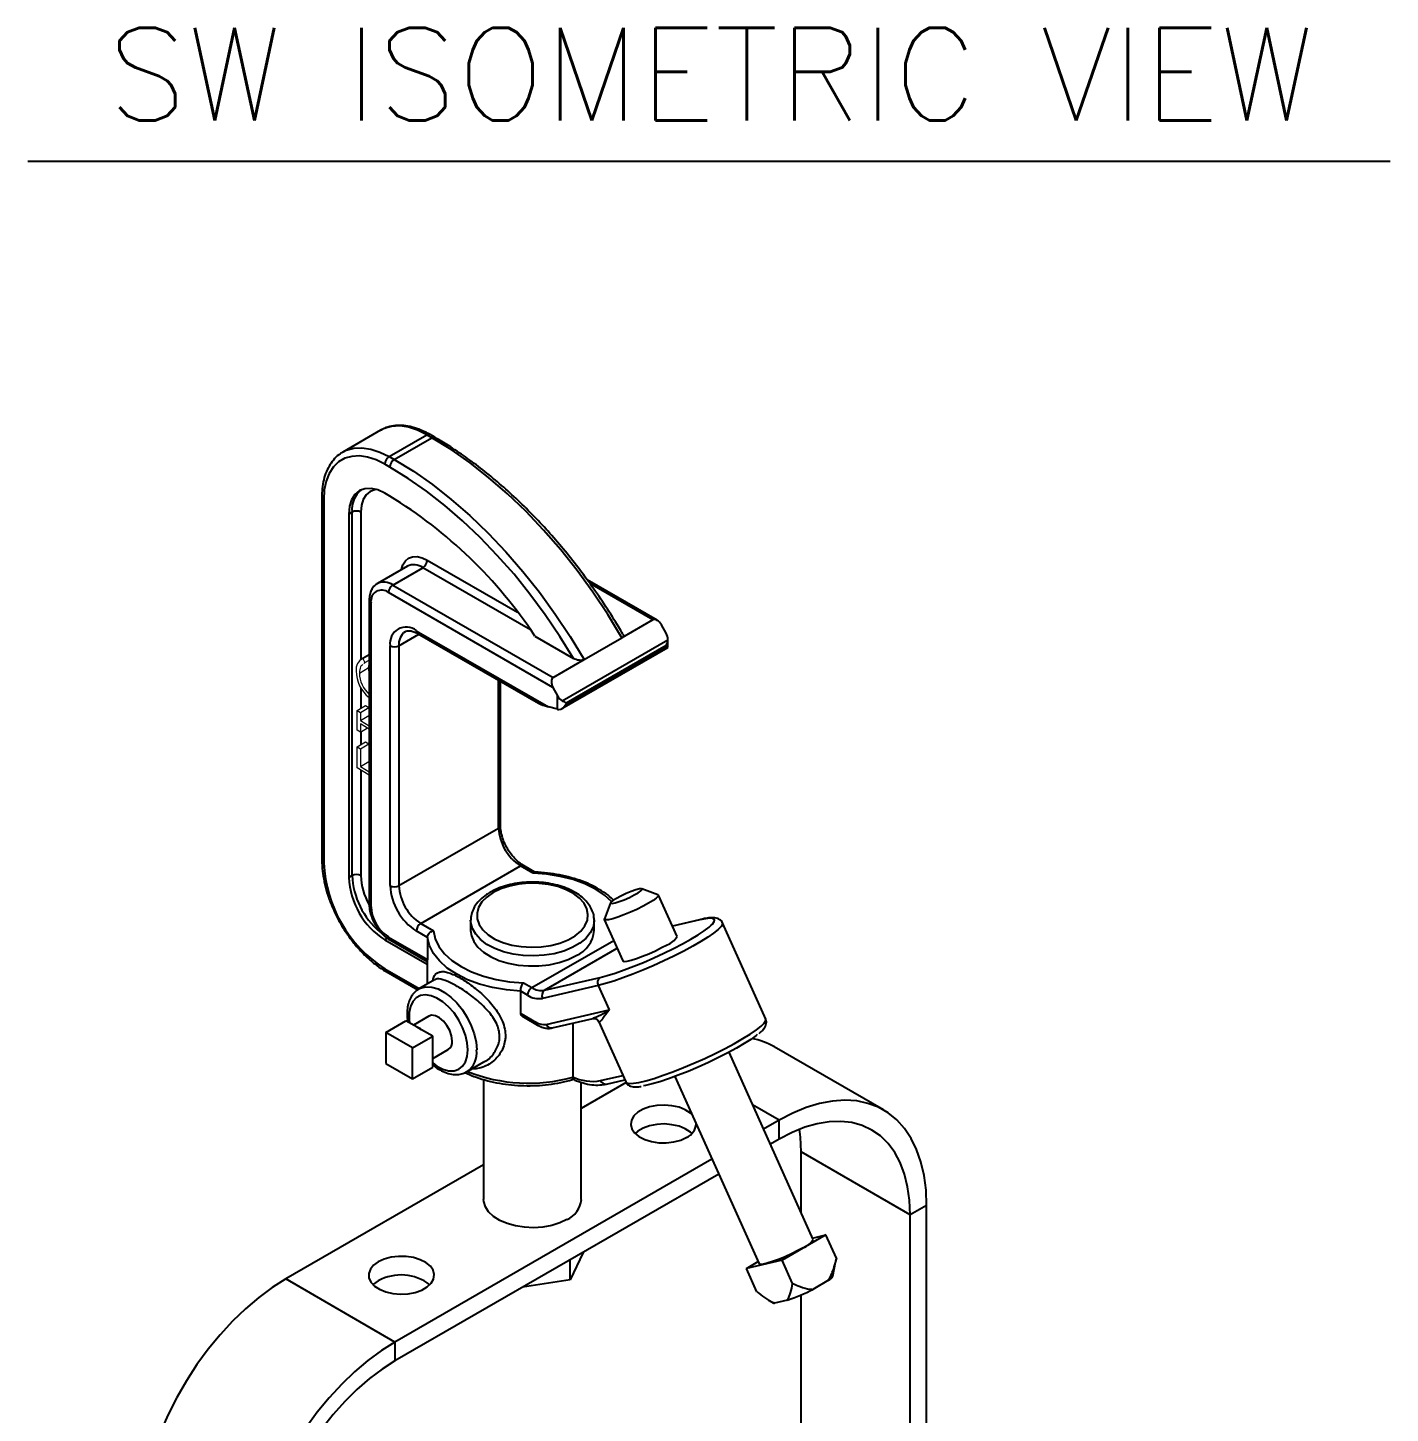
# Model space of a CAD drawing. Extents: x 16.7 to 113.1, y 4.5 to 84.5.
# Drawn here: x 21.57 to 32.6, y 73.32 to 84.54 of the extents above; entities that cross this region are included whole.
import ezdxf
from ezdxf.enums import TextEntityAlignment as Align

# ---------------------------------------------------------------- set-up
doc = ezdxf.new("R2010")
doc.units = 0
doc.header["$MEASUREMENT"] = 0
doc.layers.add('OBJECT', color=7, linetype='CONTINUOUS')
doc.styles.get("Standard").update_dxf_attribs({"font": 'SIMPLEX'})

msp = doc.modelspace()

# ---------------------------------------------------------------- linework, layer by layer
at = {"layer": 'OBJECT', "color": 1}
msp.add_line((21.572, 83.461), (32.604, 83.461), dxfattribs=at)
at = {"layer": 'OBJECT'}
for p, q in [((24.429, 81.282), (24.124, 81.106)), ((24.498, 81.069), (24.804, 81.245)), ((24.844, 81.222), (24.804, 81.245)), ((24.869, 81.225), (24.829, 81.248)), ((24.539, 81.046), (24.844, 81.222)), ((24.498, 81.069), (24.539, 81.046)), ((24.503, 80.984), (24.463, 81.008)), ((23.954, 80.742), (23.954, 77.799)), ((23.968, 80.722), (23.968, 77.778)), ((24.503, 80.749), (24.463, 80.772)), ((24.199, 80.62), (24.172, 80.604)), ((24.172, 80.604), (24.172, 77.661)), ((24.199, 77.676), (24.199, 80.62)), ((24.269, 80.62), (24.269, 79.424)), ((24.646, 80.182), (24.403, 80.042)), ((24.528, 80.029), (24.771, 80.169)), ((25.642, 79.666), (24.771, 80.169)), ((24.806, 80.231), (25.537, 79.808)), ((24.528, 80.029), (25.827, 79.28)), ((26.669, 79.743), (26.101, 80.07)), ((26.634, 79.746), (26.123, 80.041)), ((24.337, 79.907), (24.337, 77.443)), ((25.824, 79.199), (24.493, 79.968)), ((24.351, 79.887), (24.351, 77.423)), ((26.634, 79.746), (26.383, 79.601)), ((26.74, 79.639), (26.703, 79.706)), ((24.577, 79.537), (24.739, 79.63)), ((24.718, 79.659), (25.787, 79.042)), ((24.729, 79.636), (25.707, 79.071)), ((25.679, 79.614), (25.992, 79.434)), ((25.899, 79.092), (26.755, 79.586)), ((26.078, 79.425), (26.383, 79.601)), ((26.755, 79.523), (26.755, 79.588)), ((24.506, 77.594), (24.506, 79.537)), ((24.577, 79.537), (24.577, 77.594)), ((25.897, 79.028), (26.755, 79.523)), ((26.74, 79.538), (25.932, 79.072)), ((25.932, 79.065), (26.74, 79.531)), ((26.74, 79.531), (26.74, 79.538)), ((25.827, 79.28), (26.078, 79.425)), ((25.384, 78.06), (25.384, 79.258)), ((25.399, 78.081), (25.399, 79.249)), ((24.269, 79.194), (24.269, 79.03)), ((25.824, 79.199), (25.862, 79.132)), ((25.862, 79.023), (25.862, 79.132)), ((25.862, 79.023), (25.787, 79.042)), ((25.932, 79.072), (25.932, 79.065)), ((24.269, 78.841), (24.269, 78.736)), ((24.269, 78.529), (24.269, 77.676)), ((24.577, 77.594), (25.384, 78.06)), ((24.199, 77.676), (24.172, 77.661)), ((24.754, 77.288), (25.561, 77.754)), ((25.664, 77.695), (25.561, 77.754)), ((25.679, 77.703), (25.586, 77.757)), ((26.674, 77.521), (26.544, 77.569)), ((26.291, 77.455), (26.241, 77.326)), ((26.829, 77.183), (26.678, 77.518)), ((26.24, 77.321), (26.391, 76.986)), ((27.023, 77.321), (26.791, 77.267)), ((27.014, 77.317), (26.791, 77.266)), ((24.808, 77.175), (24.718, 77.227)), ((24.754, 77.288), (24.856, 77.229)), ((25.158, 77.313), (25.158, 77.232)), ((26.158, 77.232), (26.158, 77.313)), ((27.547, 76.513), (27.197, 77.293)), ((24.49, 77.171), (24.463, 77.156)), ((24.463, 77.156), (24.805, 76.958)), ((24.493, 77.178), (24.808, 76.996)), ((24.503, 77.155), (24.806, 76.98)), ((24.808, 77.175), (24.808, 76.996)), ((25.654, 76.768), (26.317, 77.151)), ((24.805, 76.981), (24.805, 76.796)), ((25.755, 76.747), (26.345, 77.087)), ((24.463, 76.921), (24.742, 76.76)), ((24.473, 76.898), (24.73, 76.75)), ((24.733, 76.754), (24.739, 76.758)), ((24.866, 76.831), (24.739, 76.758)), ((25.585, 76.808), (25.654, 76.768)), ((26.191, 76.786), (25.74, 76.681)), ((25.755, 76.747), (26.206, 76.851)), ((26.191, 76.786), (26.28, 76.588)), ((25.563, 76.56), (25.563, 76.739)), ((25.618, 76.707), (25.563, 76.739)), ((24.819, 76.537), (24.695, 76.465)), ((25.563, 76.56), (25.689, 76.487)), ((25.77, 76.47), (26.28, 76.588)), ((24.47, 76.406), (24.633, 76.5)), ((24.724, 76.448), (24.633, 76.5)), ((24.759, 76.427), (24.724, 76.448)), ((24.851, 76.375), (24.759, 76.427)), ((25.585, 76.531), (25.7, 76.464)), ((25.817, 76.442), (26.149, 76.518)), ((25.984, 76.48), (25.984, 76.047)), ((26.183, 76.509), (26.182, 76.51)), ((26.183, 76.509), (26.193, 76.496)), ((26.193, 76.497), (26.414, 76.004)), ((26.197, 76.492), (26.193, 76.497)), ((24.688, 76.281), (24.47, 76.406)), ((24.47, 76.406), (24.47, 76.155)), ((24.688, 76.281), (24.851, 76.375)), ((24.851, 76.269), (24.851, 76.375)), ((24.688, 76.029), (24.688, 76.281)), ((24.851, 76.229), (24.851, 76.269)), ((24.851, 76.194), (24.975, 76.266)), ((24.851, 76.123), (24.851, 76.229)), ((27.931, 74.728), (27.25, 76.245)), ((28.5, 75.778), (27.616, 76.288)), ((24.47, 76.155), (24.688, 76.029)), ((24.688, 76.029), (24.851, 76.123)), ((25.127, 76.086), (25.266, 76.167)), ((25.263, 76.024), (25.263, 75.052)), ((25.984, 76.043), (25.984, 76.047)), ((26.053, 75.052), (26.053, 76.002)), ((26.417, 76), (26.053, 75.79)), ((26.21, 76.016), (26.39, 76.057)), ((26.257, 75.987), (26.406, 76.022)), ((26.812, 76.048), (27.493, 74.531)), ((27.656, 75.695), (27.441, 75.818)), ((27.656, 75.695), (27.53, 75.622)), ((27.656, 75.541), (27.656, 75.695)), ((27.656, 75.541), (27.585, 75.5)), ((28.717, 74.929), (27.833, 75.439)), ((27.833, 74.947), (27.833, 75.439)), ((25.263, 75.334), (23.661, 74.409)), ((27.112, 75.38), (24.545, 73.898)), ((27.167, 75.258), (24.545, 73.745)), ((28.85, 75.005), (28.717, 74.929)), ((28.85, 69.265), (28.85, 75.005)), ((28.717, 69.419), (28.717, 74.929)), ((28.034, 74.765), (27.68, 74.561)), ((27.926, 74.74), (28.034, 74.765)), ((28.119, 74.576), (28.034, 74.765)), ((26.068, 74.624), (25.965, 74.401)), ((25.965, 74.401), (25.965, 74.565)), ((27.68, 74.561), (27.391, 74.494)), ((27.391, 74.494), (27.485, 74.549)), ((27.765, 74.372), (27.68, 74.561)), ((28.091, 74.432), (28.113, 74.546)), ((28.119, 74.576), (28.112, 74.544)), ((24.545, 73.898), (23.661, 74.409)), ((25.965, 74.401), (25.578, 74.341)), ((27.476, 74.305), (27.391, 74.494)), ((28.056, 74.398), (27.929, 74.324)), ((27.575, 74.235), (27.608, 74.216)), ((27.723, 74.237), (27.619, 74.213)), ((27.833, 69.893), (27.833, 74.28)), ((24.545, 73.898), (24.545, 73.745))]:
    msp.add_line(p, q, dxfattribs=at)
at = {"layer": 'OBJECT', "linetype": 'Continuous', "lineweight": 15}
for p, q in [((24.337, 79.466), (24.271, 79.428)), ((24.286, 79.434), (24.337, 79.463)), ((24.258, 79.316), (24.329, 79.357)), ((24.286, 79.434), (24.301, 79.401)), ((24.301, 79.401), (24.337, 79.421)), ((24.238, 79.012), (24.308, 79.053)), ((24.238, 78.853), (24.238, 79.012)), ((24.238, 79.012), (24.265, 78.997)), ((24.265, 78.997), (24.335, 79.037)), ((24.308, 79.053), (24.335, 79.037)), ((24.335, 79.037), (24.335, 78.972)), ((24.265, 78.997), (24.265, 78.931)), ((24.265, 78.931), (24.335, 78.972)), ((24.265, 78.931), (24.337, 78.889)), ((24.337, 78.862), (24.265, 78.904)), ((24.265, 78.904), (24.265, 78.838)), ((24.335, 78.972), (24.337, 78.971)), ((24.265, 78.838), (24.238, 78.853)), ((24.265, 78.838), (24.322, 78.871)), ((24.238, 78.718), (24.308, 78.758)), ((24.238, 78.547), (24.238, 78.718)), ((24.238, 78.718), (24.265, 78.702)), ((24.265, 78.702), (24.335, 78.743)), ((24.265, 78.702), (24.265, 78.559)), ((24.308, 78.758), (24.335, 78.743)), ((24.335, 78.743), (24.335, 78.6)), ((24.265, 78.559), (24.335, 78.6)), ((24.265, 78.559), (24.337, 78.517)), ((24.335, 78.6), (24.337, 78.599)), ((24.337, 78.49), (24.238, 78.547))]:
    msp.add_line(p, q, dxfattribs=at)
at = {"layer": 'OBJECT', "flags": 128}
for points in [[(24.804, 81.245), (24.728, 81.282), (24.655, 81.307), (24.584, 81.317), (24.517, 81.313), (24.457, 81.296), (24.429, 81.282)], [(24.126, 81.107), (24.151, 81.12), (24.212, 81.137), (24.278, 81.141), (24.349, 81.13), (24.423, 81.106), (24.498, 81.069)], [(26.383, 79.601), (26.269, 79.789), (26.148, 79.971), (26.02, 80.146), (25.887, 80.314), (25.748, 80.474), (25.604, 80.626), (25.457, 80.767), (25.306, 80.898), (25.153, 81.018), (24.999, 81.126), (24.844, 81.222)], [(24.463, 81.008), (24.393, 81.042), (24.324, 81.065), (24.258, 81.075), (24.196, 81.071), (24.139, 81.055), (24.089, 81.026), (24.047, 80.985), (24.013, 80.933), (23.988, 80.871), (23.973, 80.8), (23.968, 80.722)], [(24.539, 81.046), (24.694, 80.95), (24.848, 80.842), (25.001, 80.722), (25.151, 80.591), (25.299, 80.449), (25.442, 80.298), (25.581, 80.138), (25.715, 79.97), (25.843, 79.794), (25.964, 79.612), (26.078, 79.425)], [(25.992, 79.434), (25.88, 79.613), (25.762, 79.787), (25.638, 79.955), (25.509, 80.116), (25.374, 80.269), (25.236, 80.413), (25.093, 80.548), (24.948, 80.674), (24.801, 80.788), (24.653, 80.892), (24.503, 80.984)], [(24.463, 80.772), (24.406, 80.799), (24.352, 80.811), (24.301, 80.809), (24.257, 80.793), (24.221, 80.763), (24.194, 80.72), (24.177, 80.667), (24.172, 80.604)], [(24.397, 80.802), (24.383, 80.8), (24.344, 80.785), (24.313, 80.759), (24.289, 80.722), (24.274, 80.675), (24.269, 80.62)], [(24.598, 80.154), (24.61, 80.193), (24.63, 80.224), (24.656, 80.246), (24.688, 80.257), (24.725, 80.259), (24.765, 80.25), (24.806, 80.231)], [(26.299, 77.465), (26.242, 77.516), (26.168, 77.565), (26.083, 77.608), (25.987, 77.643), (25.884, 77.669), (25.776, 77.687), (25.664, 77.695)], [(25.34, 77.538), (25.289, 77.502), (25.249, 77.462), (25.222, 77.418), (25.21, 77.372), (25.211, 77.325), (25.228, 77.28), (25.258, 77.236), (25.3, 77.197), (25.355, 77.162), (25.419, 77.134), (25.491, 77.113), (25.568, 77.1), (25.648, 77.095), (25.729, 77.098), (25.807, 77.109), (25.881, 77.128), (25.947, 77.155), (26.004, 77.188), (26.05, 77.226), (26.083, 77.268), (26.103, 77.314), (26.108, 77.36), (26.099, 77.406), (26.076, 77.451), (26.04, 77.492), (25.991, 77.53), (25.931, 77.561), (25.863, 77.586), (25.788, 77.603), (25.709, 77.612), (25.628, 77.613), (25.549, 77.606), (25.472, 77.591), (25.402, 77.568), (25.34, 77.538)], [(26.338, 77.491), (26.31, 77.473), (26.294, 77.46), (26.291, 77.451), (26.303, 77.45), (26.327, 77.454), (26.361, 77.465), (26.401, 77.48), (26.443, 77.499), (26.482, 77.519), (26.515, 77.537), (26.537, 77.553), (26.546, 77.564), (26.542, 77.569), (26.524, 77.568), (26.495, 77.56), (26.457, 77.547), (26.416, 77.53), (26.374, 77.51), (26.338, 77.491)], [(26.674, 77.521), (26.678, 77.518), (26.676, 77.508), (26.661, 77.493), (26.635, 77.474), (26.598, 77.451), (26.554, 77.427), (26.503, 77.402), (26.451, 77.378), (26.399, 77.357), (26.35, 77.339), (26.308, 77.326), (26.274, 77.318), (26.251, 77.316), (26.241, 77.32), (26.241, 77.326)], [(27.102, 77.271), (27.115, 77.283), (27.129, 77.303), (27.131, 77.318), (27.12, 77.327), (27.096, 77.33), (27.06, 77.326), (27.014, 77.317)], [(27.023, 77.321), (27.021, 77.32), (27.014, 77.317)], [(24.856, 77.229), (24.87, 77.164), (24.901, 77.101), (24.946, 77.042), (25.007, 76.987), (25.08, 76.938), (25.166, 76.895), (25.261, 76.86), (25.364, 76.834), (25.473, 76.816), (25.585, 76.808)], [(26.158, 77.316), (26.158, 77.307), (26.149, 77.259), (26.126, 77.212), (26.09, 77.167), (26.041, 77.127), (25.981, 77.093), (25.912, 77.064), (25.835, 77.043), (25.753, 77.03), (25.669, 77.025), (25.584, 77.028), (25.502, 77.039), (25.424, 77.058), (25.353, 77.085), (25.29, 77.118), (25.238, 77.157), (25.199, 77.2), (25.172, 77.247), (25.16, 77.295), (25.158, 77.314)], [(25.158, 77.232), (25.164, 77.189), (25.184, 77.141), (25.217, 77.096), (25.263, 77.055), (25.32, 77.019), (25.387, 76.989), (25.462, 76.966), (25.543, 76.951), (25.627, 76.944), (25.711, 76.945), (25.795, 76.954), (25.874, 76.971), (25.947, 76.996), (26.012, 77.028)], [(27.197, 77.293), (27.197, 77.281), (27.185, 77.262), (27.161, 77.238), (27.125, 77.209), (27.078, 77.177), (27.022, 77.141), (26.956, 77.103), (26.883, 77.064), (26.804, 77.024), (26.722, 76.984), (26.637, 76.946), (26.553, 76.91), (26.47, 76.876), (26.39, 76.847), (26.316, 76.821), (26.249, 76.801), (26.191, 76.786)], [(26.206, 76.851), (26.263, 76.866), (26.328, 76.886), (26.4, 76.911), (26.478, 76.941), (26.558, 76.973), (26.64, 77.009), (26.721, 77.047), (26.8, 77.085), (26.873, 77.123), (26.94, 77.161), (27, 77.196), (27.049, 77.229), (27.088, 77.258), (27.102, 77.271)], [(25.563, 76.739), (25.448, 76.749), (25.336, 76.768), (25.231, 76.796), (25.133, 76.832), (25.045, 76.876), (24.969, 76.927), (24.906, 76.984), (24.857, 77.044), (24.824, 77.109), (24.808, 77.175)], [(26.391, 76.986), (26.391, 76.985), (26.402, 76.981), (26.425, 76.983), (26.458, 76.991), (26.5, 77.004), (26.549, 77.022), (26.601, 77.043), (26.654, 77.067), (26.704, 77.092), (26.749, 77.116)], [(24.739, 76.758), (24.753, 76.765), (24.796, 76.775), (24.843, 76.773), (24.894, 76.758), (24.946, 76.73), (24.997, 76.692), (25.047, 76.644), (25.092, 76.588), (25.131, 76.526), (25.163, 76.46), (25.187, 76.393), (25.202, 76.327), (25.207, 76.264)], [(25.136, 76.264), (25.131, 76.322), (25.117, 76.384), (25.093, 76.446), (25.062, 76.506), (25.024, 76.563), (24.98, 76.612), (24.934, 76.653), (24.885, 76.684), (24.838, 76.703), (24.792, 76.71), (24.751, 76.704), (24.716, 76.686), (24.689, 76.656), (24.67, 76.615), (24.66, 76.566), (24.66, 76.511), (24.663, 76.483)], [(25.008, 76.338), (25.003, 76.378), (24.989, 76.421), (24.966, 76.461), (24.938, 76.497), (24.906, 76.524), (24.873, 76.54), (24.842, 76.544), (24.819, 76.537)], [(26.414, 76.004), (26.421, 75.997), (26.442, 75.992), (26.476, 75.994), (26.521, 76.001), (26.577, 76.014), (26.643, 76.033), (26.716, 76.058), (26.796, 76.087), (26.88, 76.12), (26.966, 76.156), (27.053, 76.195), (27.137, 76.235), (27.219, 76.276), (27.294, 76.316), (27.363, 76.355), (27.422, 76.392), (27.471, 76.426), (27.509, 76.455), (27.534, 76.481), (27.547, 76.501), (27.547, 76.513)], [(27.479, 76.388), (27.469, 76.38), (27.426, 76.349), (27.373, 76.315), (27.31, 76.278), (27.24, 76.24), (27.164, 76.201), (27.083, 76.162), (27, 76.125), (26.918, 76.09), (26.837, 76.058), (26.761, 76.03), (26.69, 76.006), (26.628, 75.988), (26.575, 75.976), (26.557, 75.973)], [(24.851, 76.158), (24.885, 76.133), (24.934, 76.108), (24.98, 76.095), (25.024, 76.095), (25.062, 76.107), (25.093, 76.131), (25.117, 76.166), (25.131, 76.211), (25.136, 76.264)], [(26.951, 75.739), (26.937, 75.752), (26.896, 75.778), (26.845, 75.799), (26.788, 75.812), (26.727, 75.817), (26.665, 75.814), (26.607, 75.803), (26.554, 75.784), (26.511, 75.759), (26.479, 75.729), (26.459, 75.695), (26.454, 75.659), (26.463, 75.624), (26.485, 75.591), (26.521, 75.562), (26.567, 75.538), (26.621, 75.521), (26.681, 75.512), (26.742, 75.511), (26.803, 75.518), (26.859, 75.533), (26.907, 75.556), (26.907, 75.556)], [(28.85, 75.005), (28.845, 75.129), (28.829, 75.247), (28.804, 75.356), (28.769, 75.457), (28.725, 75.547), (28.671, 75.628), (28.609, 75.697), (28.538, 75.754), (28.46, 75.799), (28.375, 75.831), (28.284, 75.851), (28.188, 75.857), (28.087, 75.85), (27.983, 75.83), (27.875, 75.798), (27.766, 75.752), (27.656, 75.695)], [(26.949, 75.587), (26.937, 75.598), (26.896, 75.625), (26.845, 75.645), (26.788, 75.658), (26.727, 75.664), (26.665, 75.661), (26.607, 75.649), (26.554, 75.631), (26.511, 75.605), (26.489, 75.587)], [(28.717, 74.929), (28.712, 75.046), (28.696, 75.156), (28.671, 75.258), (28.636, 75.351), (28.591, 75.434), (28.538, 75.506), (28.476, 75.567), (28.406, 75.615), (28.329, 75.651), (28.245, 75.675), (28.156, 75.685), (28.062, 75.682), (27.964, 75.666), (27.863, 75.637), (27.76, 75.595), (27.656, 75.541)], [(27.833, 75.439), (27.828, 75.556), (27.82, 75.621)], [(25.938, 74.89), (25.88, 74.863), (25.814, 74.842), (25.742, 74.829), (25.668, 74.824), (25.593, 74.827), (25.52, 74.838), (25.453, 74.857), (25.393, 74.883), (25.342, 74.915), (25.303, 74.952), (25.277, 74.993), (25.264, 75.035), (25.263, 75.052)], [(27.851, 74.662), (27.806, 74.638), (27.756, 74.613), (27.704, 74.589), (27.651, 74.567), (27.603, 74.55), (27.56, 74.536), (27.527, 74.529), (27.504, 74.527), (27.493, 74.531), (27.493, 74.531)], [(24.41, 74.548), (24.372, 74.52), (24.346, 74.488), (24.333, 74.453), (24.335, 74.417), (24.351, 74.383), (24.38, 74.351), (24.421, 74.325), (24.472, 74.304), (24.529, 74.291), (24.59, 74.286), (24.652, 74.289), (24.71, 74.3), (24.763, 74.319), (24.806, 74.344), (24.838, 74.375), (24.858, 74.408), (24.863, 74.444), (24.854, 74.479), (24.832, 74.512), (24.796, 74.541), (24.75, 74.565), (24.696, 74.582), (24.636, 74.591), (24.575, 74.592), (24.514, 74.585), (24.458, 74.57), (24.41, 74.548)], [(23.661, 74.409), (23.551, 74.339), (23.442, 74.259), (23.334, 74.167), (23.23, 74.067), (23.129, 73.957), (23.033, 73.839), (22.942, 73.715), (22.857, 73.585), (22.779, 73.45), (22.708, 73.311), (22.646, 73.17), (22.592, 73.028), (22.548, 72.886), (22.513, 72.745), (22.488, 72.606), (22.472, 72.471), (22.467, 72.341)], [(24.41, 74.394), (24.372, 74.366), (24.368, 74.363)], [(27.608, 74.216), (27.612, 74.214), (27.619, 74.213)], [(24.545, 73.898), (24.435, 73.829), (24.325, 73.748), (24.218, 73.657), (24.114, 73.556), (24.013, 73.447), (23.916, 73.329), (23.825, 73.205), (23.741, 73.074), (23.663, 72.939), (23.592, 72.801), (23.53, 72.66), (23.476, 72.518), (23.432, 72.375), (23.397, 72.235), (23.372, 72.096), (23.356, 71.961), (23.351, 71.831)], [(24.545, 73.745), (24.441, 73.679), (24.338, 73.602), (24.237, 73.514), (24.139, 73.417), (24.045, 73.312), (23.956, 73.198), (23.872, 73.078), (23.795, 72.953), (23.725, 72.824), (23.663, 72.691), (23.609, 72.557), (23.565, 72.423), (23.53, 72.29), (23.505, 72.159), (23.489, 72.031), (23.484, 71.908)]]:
    msp.add_lwpolyline(points, dxfattribs=at)
at = {"layer": 'OBJECT'}
for centre, radius, start, end in [((24.819, 81.225), 0.0252, 65.6944, 125.6158), ((24.859, 81.202), 0.025, 65.4851, 125.8094), ((24.54, 81.004), 0.0768, 122.6062, 177.3937), ((24.58, 80.981), 0.0768, 122.6062, 177.3937), ((24.411, 80.639), 0.214, 131.0984, 185.1335), ((23.977, 80.744), 0.0239, 183.9358, 247.3698), ((22.538, 77.538), 3.765, 33.4707, 58.5356), ((24.234, 80.551), 0.0769, 62.6098, 117.3902), ((24.697, 80.067), 0.126, 54.3828, 114.3061), ((24.729, 80.234), 0.0768, 302.6062, 357.3937), ((24.455, 79.93), 0.123, 53.6819, 115.3816), ((24.57, 79.965), 0.0768, 122.6044, 177.3955), ((24.362, 79.909), 0.0251, 185.7104, 245.6241), ((24.438, 79.9), 0.0873, 50.7963, 189.2141), ((24.636, 79.558), 0.131, 50.7966, 189.2138), ((24.699, 79.55), 0.123, 124.8711, 186.3099), ((24.745, 79.658), 0.027, 176.6332, 232.0551), ((24.542, 79.605), 0.0769, 242.6096, 297.3904), ((25.374, 78.083), 0.0251, 294.3744, 354.3054), ((25.768, 78.078), 0.384, 182.6054, 237.3945), ((23.979, 77.801), 0.0251, 185.6952, 245.625), ((25.039, 77.825), 1.071, 182.4871, 237.5129), ((24.804, 77.689), 0.633, 182.6055, 237.3946), ((24.234, 77.608), 0.0769, 62.6098, 117.3902), ((24.836, 77.706), 0.638, 182.6498, 229.6447), ((24.786, 77.693), 0.517, 181.8867, 209.3009), ((25.576, 77.735), 0.0239, 63.6541, 127.3217), ((24.967, 77.615), 0.461, 182.6055, 237.3945), ((24.542, 77.662), 0.0769, 242.6096, 297.3904), ((24.961, 77.612), 0.384, 182.6054, 237.3945), ((24.362, 77.446), 0.0251, 185.6948, 245.6253), ((24.658, 77.437), 0.307, 182.6056, 237.3944), ((24.795, 77.223), 0.0768, 122.6049, 177.395), ((25.913, 77.253), 0.246, 293.6249, 355.0549), ((24.517, 77.175), 0.0248, 173.8632, 234.8251), ((26.702, 77.254), 0.146, 288.7889, 330.4679), ((24.487, 76.918), 0.0239, 172.5927, 236.1092), ((25.695, 76.704), 0.0768, 122.6049, 177.395), ((25.732, 76.888), 0.143, 236.6987, 279.2317), ((26.236, 76.81), 0.0515, 126.297, 207.8016), ((25.712, 76.851), 0.172, 236.6988, 279.2315), ((25.786, 76.705), 0.0515, 126.2973, 207.8014), ((24.669, 76.312), 0.147, 52.0319, 67.9735), ((25.752, 76.583), 0.114, 236.6989, 279.2317), ((25.713, 76.484), 0.024, 172.7463, 235.9574), ((25.811, 76.484), 0.0423, 198.6052, 278.8714), ((26.152, 76.472), 0.0489, 24.1642, 50.3606), ((24.932, 76.329), 0.0765, 304.8225, 6.4898), ((27.327, 75.784), 0.582, 60.1371, 79.2059), ((24.706, 76.249), 0.147, 352.0293, 7.9707), ((25.021, 76.241), 0.187, 304.6668, 7.0216), ((25.627, 77.314), 1.32, 248.0111, 285.7119), ((26.144, 76.372), 0.363, 243.8079, 280.5074), ((26.251, 76.031), 0.0437, 200.0823, 277.3943), ((26.855, 75.675), 0.13, 293.3755, 355.3044), ((25.859, 75.069), 0.196, 293.8664, 354.8135), ((27.804, 74.8), 0.146, 288.7888, 330.4678), ((24.595, 74.057), 0.384, 52.6344, 118.7034), ((28.019, 74.469), 0.0804, 297.6941, 332.9514), ((27.166, 75.847), 1.703, 289.0966, 296.6128)]:
    msp.add_arc(centre, radius, start, end, dxfattribs=at)
at = {"layer": 'OBJECT', "linetype": 'Continuous', "lineweight": 15}
for centre, radius, start, end in [((24.325, 79.347), 0.0949, 114.3865, 188.352), ((24.504, 79.333), 0.273, 179.9121, 232.2609), ((24.486, 79.316), 0.228, 179.8493, 229.1791)]:
    msp.add_arc(centre, radius, start, end, dxfattribs=at)
at = {"layer": 'OBJECT'}
for centre, major_axis, ratio, start_param, end_param in [((26.667, 79.686), (-0.0326, 0.0603), 0.595383, 4.729283, 6.30008), ((26.705, 79.619), (-0.0348, 0.0642), 0.558702, 3.910079, 4.727266), ((26.705, 79.559), (0.0354, 0.0612), 0.577335, 4.71243, 5.466039), ((26.705, 79.552), (0.05, -0.0289), 0.00007, 6.283145, 7.068624), ((25.86, 79.22), (-0.0326, 0.0603), 0.595383, 0.016894, 1.587691), ((25.897, 79.152), (-0.0348, 0.0642), 0.558702, 1.585674, 2.402861), ((25.823, 79.063), (0.132, -0.027), 0.206185, 3.699612, 4.485092), ((25.897, 79.043), (0.0498, 0.0096), 0.40502, 3.849247, 4.119283), ((25.897, 79.086), (0.0354, 0.0612), 0.577335, 3.41167, 4.71243), ((25.897, 79.093), (0.05, -0.0289), 0.00007, 0.785439, 1.539048)]:
    msp.add_ellipse(centre, major_axis=major_axis, ratio=ratio, start_param=start_param, end_param=end_param, dxfattribs=at)
for points, knots in [([(24.829, 81.248), (24.816, 81.255), (24.78, 81.274), (24.721, 81.299), (24.65, 81.318), (24.582, 81.324), (24.518, 81.317), (24.466, 81.303), (24.437, 81.286), (24.427, 81.279)], [0, 0, 0, 0, 0.087248, 0.252462, 0.417722, 0.581865, 0.743604, 0.90203, 1, 1, 1, 1]), ([(26.39, 79.631), (26.379, 79.65), (26.335, 79.725), (26.253, 79.854), (26.143, 80.016), (26.028, 80.172), (25.909, 80.322), (25.785, 80.465), (25.657, 80.602), (25.526, 80.731), (25.392, 80.851), (25.256, 80.963), (25.118, 81.066), (24.989, 81.153), (24.906, 81.203), (24.869, 81.225)], [0, 0, 0, 0, 0.028078, 0.110473, 0.192881, 0.275296, 0.357721, 0.440158, 0.52261, 0.605082, 0.687575, 0.770092, 0.852633, 0.935201, 1, 1, 1, 1]), ([(24.127, 81.106), (24.119, 81.102), (24.092, 81.088), (24.056, 81.054), (24.018, 81.005), (23.988, 80.948), (23.967, 80.882), (23.955, 80.813), (23.954, 80.764), (23.954, 80.742)], [0, 0, 0, 0, 0.076251, 0.230456, 0.384951, 0.541582, 0.70114, 0.863227, 1, 1, 1, 1]), ([(24.403, 80.04), (24.396, 80.036), (24.378, 80.025), (24.357, 79.997), (24.342, 79.96), (24.337, 79.929), (24.337, 79.91), (24.337, 79.907)], [0, 0, 0, 0, 0.167047, 0.415986, 0.668041, 0.942765, 1, 1, 1, 1]), ([(24.629, 79.651), (24.634, 79.653), (24.644, 79.659), (24.668, 79.659), (24.696, 79.653), (24.718, 79.642), (24.729, 79.636)], [0, 0, 0, 0, 0.245732, 0.509127, 0.761475, 1, 1, 1, 1]), ([(26.39, 79.63), (26.391, 79.628), (26.395, 79.622), (26.394, 79.613), (26.39, 79.606), (26.385, 79.602), (26.383, 79.601)], [0, 0, 0, 0, 0.262643, 0.574229, 0.821705, 1, 1, 1, 1]), ([(26.078, 79.425), (26.074, 79.423), (26.067, 79.42), (26.052, 79.418), (26.033, 79.419), (26.011, 79.424), (25.998, 79.43), (25.992, 79.434)], [0, 0, 0, 0, 0.138343, 0.27604, 0.470202, 0.74205, 1, 1, 1, 1]), ([(25.586, 77.757), (25.58, 77.76), (25.562, 77.772), (25.53, 77.798), (25.495, 77.836), (25.462, 77.882), (25.435, 77.931), (25.415, 77.982), (25.403, 78.031), (25.399, 78.063), (25.399, 78.078), (25.399, 78.081)], [0, 0, 0, 0, 0.067195, 0.197029, 0.32808, 0.460156, 0.592758, 0.725243, 0.856826, 0.97968, 1, 1, 1, 1]), ([(23.954, 77.799), (23.954, 77.784), (23.955, 77.742), (23.963, 77.67), (23.981, 77.583), (24.008, 77.494), (24.043, 77.405), (24.085, 77.319), (24.134, 77.235), (24.189, 77.157), (24.249, 77.083), (24.313, 77.017), (24.381, 76.959), (24.435, 76.921), (24.466, 76.902), (24.473, 76.898)], [0, 0, 0, 0, 0.0448172, 0.1293526, 0.2137878, 0.2980886, 0.3822682, 0.4663667, 0.5504366, 0.6345317, 0.7186935, 0.8029817, 0.8874535, 0.972156, 1, 1, 1, 1]), ([(25.676, 77.704), (25.674, 77.703), (25.67, 77.702), (25.666, 77.698), (25.664, 77.695), (25.664, 77.695)], [0, 0, 0, 0, 0.531199, 0.989388, 1, 1, 1, 1]), ([(26.315, 77.476), (26.31, 77.482), (26.286, 77.506), (26.236, 77.543), (26.164, 77.586), (26.083, 77.623), (25.996, 77.653), (25.902, 77.677), (25.805, 77.694), (25.729, 77.702), (25.686, 77.703), (25.676, 77.703)], [0, 0, 0, 0, 0.044141, 0.174626, 0.305946, 0.437516, 0.568982, 0.700264, 0.831367, 0.962338, 1, 1, 1, 1]), ([(26.157, 77.317), (26.157, 77.33), (26.156, 77.359), (26.139, 77.404), (26.112, 77.449), (26.073, 77.491), (26.024, 77.529), (25.965, 77.561), (25.898, 77.588), (25.825, 77.607), (25.749, 77.62), (25.67, 77.624), (25.591, 77.622), (25.514, 77.612), (25.44, 77.594), (25.373, 77.571), (25.334, 77.55), (25.315, 77.54)], [0, 0, 0, 0, 0.049755, 0.113338, 0.177704, 0.243923, 0.312005, 0.381218, 0.450763, 0.52019, 0.589444, 0.658578, 0.727688, 0.796868, 0.866209, 0.935826, 1, 1, 1, 1]), ([(24.337, 77.443), (24.337, 77.434), (24.338, 77.409), (24.347, 77.365), (24.366, 77.313), (24.393, 77.264), (24.426, 77.219), (24.463, 77.181), (24.49, 77.164), (24.503, 77.155)], [0, 0, 0, 0, 0.084368, 0.238909, 0.392867, 0.54638, 0.700223, 0.855221, 1, 1, 1, 1]), ([(25.315, 77.54), (25.305, 77.534), (25.276, 77.516), (25.235, 77.482), (25.196, 77.437), (25.171, 77.388), (25.159, 77.346), (25.16, 77.321), (25.16, 77.314)], [0, 0, 0, 0, 0.109116, 0.315301, 0.5212, 0.723281, 0.918676, 1, 1, 1, 1]), ([(27.195, 77.293), (27.195, 77.295), (27.192, 77.306), (27.176, 77.32), (27.155, 77.33), (27.132, 77.334), (27.103, 77.335), (27.067, 77.33), (27.036, 77.324), (27.023, 77.321)], [0, 0, 0, 0, 0.029634, 0.147465, 0.262281, 0.396479, 0.583207, 0.817642, 1, 1, 1, 1]), ([(24.808, 77.175), (24.808, 77.18), (24.809, 77.189), (24.817, 77.202), (24.828, 77.215), (24.842, 77.224), (24.851, 77.228), (24.856, 77.229), (24.856, 77.229)], [0, 0, 0, 0, 0.197777, 0.395365, 0.598087, 0.812873, 0.995764, 1, 1, 1, 1]), ([(24.808, 76.996), (24.807, 76.993), (24.807, 76.987), (24.807, 76.981), (24.806, 76.981), (24.806, 76.98)], [0, 0, 0, 0, 0.295943, 0.590032, 1, 1, 1, 1]), ([(24.852, 76.823), (24.854, 76.833), (24.862, 76.87), (24.886, 76.891), (24.924, 76.9), (24.96, 76.896), (25.002, 76.882), (25.063, 76.854), (25.147, 76.801), (25.251, 76.719), (25.331, 76.635), (25.385, 76.559), (25.417, 76.496), (25.436, 76.433), (25.441, 76.38), (25.434, 76.31), (25.402, 76.23), (25.335, 76.163), (25.27, 76.127), (25.218, 76.111), (25.184, 76.111), (25.169, 76.111)], [0, 0, 0, 0, 0.031647, 0.113114, 0.156727, 0.200305, 0.241406, 0.282485, 0.356519, 0.430655, 0.512645, 0.558299, 0.603932, 0.647976, 0.691999, 0.716831, 0.799022, 0.879635, 0.923293, 0.966925, 1, 1, 1, 1]), ([(25.266, 76.169), (25.269, 76.17), (25.304, 76.183), (25.354, 76.24), (25.387, 76.31), (25.396, 76.387), (25.385, 76.436), (25.362, 76.49), (25.339, 76.53), (25.285, 76.597), (25.207, 76.671), (25.108, 76.744), (25.011, 76.803), (24.929, 76.836), (24.884, 76.845), (24.871, 76.831), (24.869, 76.83)], [0, 0, 0, 0, 0.009574, 0.111598, 0.213448, 0.243964, 0.3447, 0.352097, 0.409468, 0.466895, 0.572114, 0.668331, 0.76481, 0.871214, 0.983192, 1, 1, 1, 1]), ([(25.563, 76.739), (25.563, 76.744), (25.563, 76.753), (25.567, 76.769), (25.572, 76.785), (25.578, 76.799), (25.583, 76.805), (25.585, 76.808), (25.585, 76.808)], [0, 0, 0, 0, 0.197777, 0.395365, 0.598087, 0.812873, 0.995764, 1, 1, 1, 1]), ([(24.732, 76.751), (24.725, 76.747), (24.705, 76.735), (24.68, 76.703), (24.659, 76.661), (24.646, 76.61), (24.643, 76.554), (24.645, 76.513), (24.65, 76.491), (24.65, 76.49)], [0, 0, 0, 0, 0.098124, 0.268248, 0.440716, 0.619756, 0.805368, 0.99454, 1, 1, 1, 1]), ([(25.585, 76.531), (25.584, 76.532), (25.578, 76.534), (25.57, 76.542), (25.564, 76.552), (25.563, 76.558), (25.563, 76.56)], [0, 0, 0, 0, 0.097442, 0.481141, 0.777167, 1, 1, 1, 1]), ([(26.28, 76.588), (26.28, 76.588), (26.269, 76.581), (26.232, 76.558), (26.187, 76.529), (26.157, 76.523), (26.147, 76.52)], [0, 0, 0, 0, 0.003253, 0.203362, 0.745963, 1, 1, 1, 1]), ([(26.28, 76.588), (26.28, 76.588), (26.272, 76.578), (26.255, 76.555), (26.233, 76.525), (26.216, 76.502), (26.205, 76.489), (26.199, 76.491), (26.197, 76.492)], [0, 0, 0, 0, 0.0027506, 0.1764569, 0.4108776, 0.6494404, 0.8225932, 1, 1, 1, 1]), ([(25.7, 76.464), (25.708, 76.46), (25.729, 76.449), (25.763, 76.439), (25.795, 76.437), (25.812, 76.441), (25.817, 76.442)], [0, 0, 0, 0, 0.2062704, 0.5523692, 0.8749977, 1, 1, 1, 1]), ([(26.148, 76.518), (26.149, 76.518), (26.156, 76.52), (26.173, 76.517), (26.18, 76.511), (26.181, 76.51)], [0, 0, 0, 0, 0.14697, 0.753418, 1, 1, 1, 1]), ([(27.495, 76.398), (27.498, 76.401), (27.514, 76.414), (27.53, 76.432), (27.545, 76.454), (27.552, 76.477), (27.554, 76.499), (27.548, 76.509), (27.546, 76.512)], [0, 0, 0, 0, 0.08587, 0.416657, 0.617622, 0.783153, 0.939653, 1, 1, 1, 1]), ([(24.851, 76.143), (24.866, 76.131), (24.898, 76.106), (24.95, 76.081), (25.002, 76.065), (25.05, 76.063), (25.093, 76.069), (25.116, 76.082), (25.127, 76.088)], [0, 0, 0, 0, 0.168813, 0.354203, 0.540509, 0.705281, 0.864093, 1, 1, 1, 1]), ([(25.113, 76.081), (25.136, 76.07), (25.186, 76.047), (25.272, 76.02), (25.366, 75.997), (25.463, 75.982), (25.564, 75.974), (25.665, 75.973), (25.765, 75.98), (25.863, 75.994), (25.94, 76.01), (25.981, 76.023), (25.992, 76.027)], [0, 0, 0, 0, 0.0941369, 0.2024322, 0.3105719, 0.4185706, 0.5264713, 0.6343291, 0.7422036, 0.8501386, 0.9581955, 1, 1, 1, 1]), ([(25.99, 76.026), (25.99, 76.026), (25.988, 76.026), (25.986, 76.031), (25.985, 76.037), (25.984, 76.042), (25.984, 76.043)], [0, 0, 0, 0, 0.101714, 0.536816, 0.912073, 1, 1, 1, 1]), ([(25.99, 76.026), (25.998, 76.022), (26.03, 76.007), (26.086, 75.99), (26.155, 75.978), (26.212, 75.979), (26.245, 75.985), (26.257, 75.987)], [0, 0, 0, 0, 0.092324, 0.348625, 0.604335, 0.857165, 1, 1, 1, 1]), ([(26.415, 76.005), (26.415, 76.003), (26.418, 75.993), (26.434, 75.979), (26.454, 75.968), (26.477, 75.964), (26.503, 75.963), (26.527, 75.966), (26.539, 75.968)], [0, 0, 0, 0, 0.033063, 0.1869784, 0.3358405, 0.5082095, 0.7461452, 1, 1, 1, 1]), ([(28.056, 74.398), (28.07, 74.426), (28.097, 74.482), (28.112, 74.545), (28.119, 74.576)], [0, 0, 0, 0, 0.515407, 1, 1, 1, 1]), ([(27.476, 74.305), (27.496, 74.289), (27.538, 74.257), (27.587, 74.227), (27.613, 74.216), (27.619, 74.213)], [0, 0, 0, 0, 0.438722, 0.883113, 1, 1, 1, 1]), ([(27.723, 74.237), (27.733, 74.256), (27.752, 74.296), (27.761, 74.346), (27.765, 74.372)], [0, 0, 0, 0, 0.480505, 1, 1, 1, 1]), ([(27.765, 74.372), (27.785, 74.363), (27.832, 74.343), (27.887, 74.327), (27.922, 74.325), (27.929, 74.324)], [0, 0, 0, 0, 0.37695, 0.863751, 1, 1, 1, 1])]:
    msp.add_open_spline(points, degree=3, knots=knots, dxfattribs=at)
at = {"layer": 'OBJECT', "linetype": 'Continuous', "lineweight": 15}
msp.add_open_spline([(24.284, 79.384), (24.277, 79.379), (24.26, 79.365), (24.259, 79.335), (24.258, 79.316)], degree=3, knots=[0, 0, 0, 0, 0.395589, 1, 1, 1, 1], dxfattribs=at)
for points in [[(24.301, 79.401), (24.294, 79.393)], [(24.337, 79.406), (24.329, 79.357)], [(24.329, 79.357), (24.337, 79.305)]]:
    msp.add_open_spline(points, degree=1, dxfattribs=at)

# ---------------------------------------------------------------- texts
at = {"layer": 'OBJECT', "color": 1}
msp.add_text('SW ISOMETRIC VIEW', height=0.75, dxfattribs=at).set_placement((27.104, 83.792), align=Align.CENTER)

doc.saveas('drawing.dxf')
